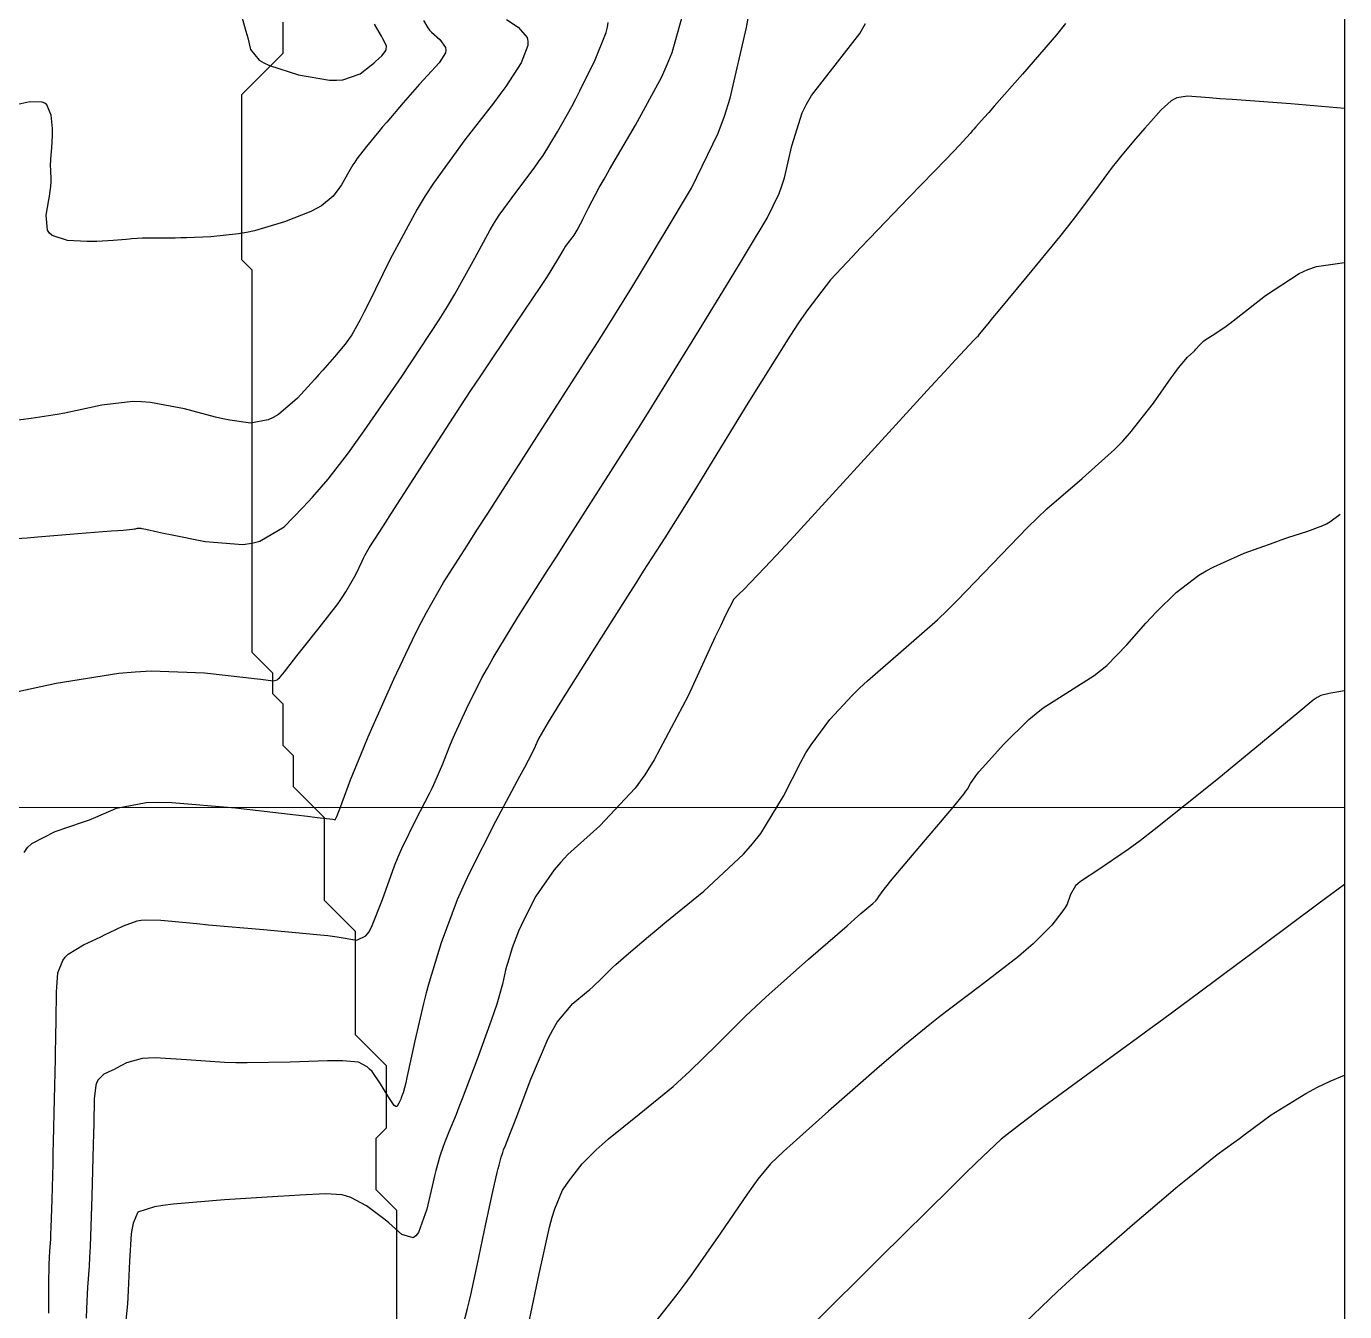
# Model space of a CAD drawing. Header units: metres. Extents: x 837117 to 838477, y 1189012 to 1191015.
# Drawn here: x 838349 to 838476.5, y 1190765.1 to 1190889.5 of the extents above; entities that cross this region are included whole.
import ezdxf

# ---------------------------------------------------------------- set-up
doc = ezdxf.new("R2010")
doc.units = ezdxf.units.M
doc.header["$LTSCALE"] = 0.3
doc.layers.add('COORD', color=7, linetype='Continuous', lineweight=20)
doc.layers.add('DRENAJE', color=5, linetype='Continuous', lineweight=25)
for name, color, linetype in [('COTAS 10', 1, 'Continuous'), ('COTAS INT', 252, 'Continuous'), ('MARCO IMP', 130, 'Continuous')]:
    doc.layers.add(name, color=color, linetype=linetype)

msp = doc.modelspace()

# ---------------------------------------------------------------- linework, layer by layer
at = {"layer": 'COORD'}
msp.add_line((837476.514, 1190813.872), (838476.514, 1190813.872), dxfattribs=at)
msp.add_lwpolyline([(837476.514, 1189013.872), (838476.514, 1189013.872), (838476.514, 1191013.872), (837476.514, 1191013.872)], close=True, dxfattribs=at)
at = {"layer": 'COTAS 10'}
for points, elevation in [([(838346.679, 1190824.791), (838351.874, 1190825.891), (838357.948, 1190826.875), (838359.528, 1190827.015), (838361.063, 1190827.098), (838366.238, 1190826.919), (838370.228, 1190826.462), (838371.017, 1190826.37), (838371.668, 1190826.292), (838372.878, 1190826.133), (838373.237, 1190826.23), (838373.352, 1190826.313), (838373.474, 1190826.421), (838373.972, 1190827.014), (838374.817, 1190828.123), (838375.159, 1190828.557), (838375.546, 1190829.044), (838377.332, 1190831.261), (838379.144, 1190833.616), (838379.547, 1190834.192), (838379.908, 1190834.735), (838380.856, 1190836.417), (838381.463, 1190837.704), (838381.609, 1190837.997), (838381.746, 1190838.263), (838382.158, 1190838.995), (838383.174, 1190840.582), (838383.691, 1190841.387), (838384.31, 1190842.35), (838387.396, 1190847.15), (838391.031, 1190852.75), (838391.997, 1190854.218), (838392.944, 1190855.65), (838396.216, 1190860.525), (838398.809, 1190864.373), (838399.329, 1190865.158), (838399.762, 1190865.822), (838400.611, 1190867.206), (838400.914, 1190867.771), (838401.004, 1190867.917), (838401.095, 1190868.06), (838401.445, 1190868.541), (838401.793, 1190868.999), (838401.882, 1190869.127), (838401.97, 1190869.255), (838402.262, 1190869.725), (838402.598, 1190870.346), (838402.712, 1190870.57), (838402.836, 1190870.816), (838403.359, 1190871.896), (838404.416, 1190873.868), (838404.875, 1190874.677), (838405.408, 1190875.6), (838407.932, 1190879.883), (838410.458, 1190884.587), (838410.99, 1190885.776), (838411.45, 1190886.915), (838412.509, 1190890.617)], 1720), ([(838391.172, 1190763.537), (838391.671, 1190765.395), (838391.825, 1190766.037), (838391.985, 1190766.734), (838392.624, 1190769.708), (838393.269, 1190772.814), (838393.434, 1190773.593), (838393.594, 1190774.337), (838394.122, 1190776.731), (838394.543, 1190778.559), (838394.635, 1190778.946), (838394.717, 1190779.28), (838394.922, 1190780.058), (838395.069, 1190780.497), (838395.114, 1190780.618), (838395.16, 1190780.74), (838395.341, 1190781.176), (838395.834, 1190782.426), (838396.077, 1190783.06), (838396.366, 1190783.819), (838397.794, 1190787.599), (838399.469, 1190791.518), (838399.915, 1190792.364), (838400.352, 1190793.107), (838401.866, 1190794.928), (838403.178, 1190795.994), (838403.489, 1190796.261), (838403.777, 1190796.516), (838404.626, 1190797.334), (838405.452, 1190798.156), (838405.724, 1190798.413), (838406.016, 1190798.683), (838407.228, 1190799.763), (838409.159, 1190801.395), (838409.904, 1190802.012), (838410.74, 1190802.701), (838414.517, 1190805.786), (838418.358, 1190809.357), (838419.235, 1190810.352), (838420.03, 1190811.35), (838422.226, 1190814.976), (838423.927, 1190818.331), (838424.409, 1190819.157), (838424.896, 1190819.939), (838426.699, 1190822.394), (838428.873, 1190824.714), (838429.594, 1190825.412), (838430.367, 1190826.133), (838433.592, 1190828.938), (838437.119, 1190832.045), (838438.082, 1190832.956), (838439.041, 1190833.89), (838442.455, 1190837.448), (838445.84, 1190840.969), (838446.78, 1190841.879), (838447.72, 1190842.761), (838451.124, 1190845.715), (838454.255, 1190848.516), (838455.023, 1190849.301), (838455.749, 1190850.092), (838458.012, 1190852.982), (838459.727, 1190855.443), (838460.108, 1190855.962), (838460.447, 1190856.411), (838461.328, 1190857.445), (838461.88, 1190857.977), (838462.01, 1190858.109), (838462.132, 1190858.234), (838462.491, 1190858.63), (838462.859, 1190858.984), (838462.986, 1190859.083), (838463.125, 1190859.182), (838463.715, 1190859.54), (838464.909, 1190860.353), (838465.427, 1190860.738), (838466.027, 1190861.192), (838468.87, 1190863.411), (838472.106, 1190865.529), (838472.954, 1190865.919), (838473.78, 1190866.225), (838476.514, 1190866.612)], 1730)]:
    msp.add_lwpolyline(points, dxfattribs=dict(at, elevation=elevation))
at = {"layer": 'COTAS INT'}
for points, elevation in [([(838348.787, 1190809.531), (838349.11, 1190809.991), (838349.524, 1190810.409), (838351.781, 1190811.564), (838354.427, 1190812.444), (838355.086, 1190812.689), (838355.713, 1190812.934), (838357.712, 1190813.821), (838360.568, 1190814.367), (838361.735, 1190814.396), (838363.066, 1190814.374), (838369.229, 1190813.853), (838375.071, 1190813.156), (838376.199, 1190813.022), (838377.115, 1190812.913), (838378.652, 1190812.734), (838378.778, 1190812.722), (838378.804, 1190812.719), (838378.826, 1190812.716), (838378.872, 1190812.708), (838378.894, 1190812.718), (838378.9, 1190812.727), (838378.907, 1190812.739), (838378.932, 1190812.804), (838378.961, 1190812.884), (838378.969, 1190812.905), (838378.978, 1190812.925), (838379.012, 1190812.994), (838379.24, 1190813.578), (838379.372, 1190813.923), (838379.533, 1190814.347), (838380.36, 1190816.539), (838381.622, 1190819.684), (838382.057, 1190820.708), (838382.529, 1190821.798), (838384.541, 1190826.291), (838386.649, 1190830.723), (838387.182, 1190831.775), (838387.693, 1190832.751), (838389.352, 1190835.644), (838391.658, 1190839.264), (838392.576, 1190840.698), (838393.616, 1190842.32), (838398.381, 1190849.736), (838403.17, 1190857.208), (838404.225, 1190858.864), (838405.161, 1190860.342), (838407.565, 1190864.189), (838409.446, 1190867.293), (838410.053, 1190868.303), (838410.699, 1190869.377), (838413.343, 1190873.8), (838415.916, 1190879.131), (838416.516, 1190880.777), (838417.068, 1190882.498), (838418.656, 1190889.331), (838419.718, 1190895.256)], 1722), ([(838395.435, 1190890.12), (838396.578, 1190889.393), (838397.432, 1190888.369), (838397.5, 1190888.01), (838397.495, 1190887.618), (838396.868, 1190885.933), (838395.359, 1190883.634), (838394.798, 1190882.855), (838394.175, 1190882.016), (838391.408, 1190878.47), (838388.366, 1190874.29), (838387.571, 1190873.05), (838386.795, 1190871.775), (838384.16, 1190866.869), (838382.073, 1190862.628), (838381.643, 1190861.77), (838381.276, 1190861.051), (838380.482, 1190859.598), (838379.994, 1190858.934), (838379.82, 1190858.711), (838379.629, 1190858.472), (838378.798, 1190857.469), (838377.675, 1190856.182), (838377.299, 1190855.764), (838376.896, 1190855.319), (838375.205, 1190853.487), (838373.371, 1190851.895), (838372.877, 1190851.602), (838372.39, 1190851.372), (838370.681, 1190851.073), (838368.682, 1190851.353), (838368.013, 1190851.488), (838367.293, 1190851.649), (838364.274, 1190852.437), (838361.012, 1190853.069), (838360.139, 1190853.132), (838359.279, 1190853.146), (838356.283, 1190852.791), (838353.463, 1190852.184), (838352.715, 1190852.04), (838351.981, 1190851.907), (838349.448, 1190851.51), (838347.442, 1190851.243)], 1716), ([(838387.416, 1190890.02), (838387.84, 1190889.299), (838388.001, 1190889.099), (838388.181, 1190888.9), (838388.986, 1190888.18), (838389.54, 1190887.397), (838389.561, 1190887.158), (838389.525, 1190886.909), (838388.915, 1190885.927), (838387.785, 1190884.697), (838387.42, 1190884.291), (838387.033, 1190883.857), (838385.446, 1190882.052), (838383.847, 1190880.194), (838383.451, 1190879.727), (838383.076, 1190879.281), (838381.89, 1190877.838), (838380.968, 1190876.631), (838380.759, 1190876.332), (838380.57, 1190876.05), (838380.055, 1190875.159), (838379.61, 1190874.35), (838379.465, 1190874.119), (838379.311, 1190873.884), (838378.676, 1190873.011), (838377.532, 1190872.088), (838377.056, 1190871.822), (838376.512, 1190871.552), (838373.976, 1190870.54), (838371.066, 1190869.683), (838370.287, 1190869.51), (838369.519, 1190869.366), (838366.843, 1190869.08), (838364.49, 1190869), (838363.926, 1190868.985), (838363.4, 1190868.974), (838361.818, 1190868.962), (838360.683, 1190868.964), (838360.439, 1190868.963), (838360.226, 1190868.96), (838359.71, 1190868.941), (838359.161, 1190868.894), (838358.927, 1190868.872), (838358.657, 1190868.848), (838357.386, 1190868.729), (838355.796, 1190868.645), (838355.326, 1190868.643), (838354.842, 1190868.649), (838352.986, 1190868.743), (838351.486, 1190869.209), (838351.226, 1190869.448), (838351.034, 1190869.736), (838350.903, 1190871.174), (838351.163, 1190872.669), (838351.217, 1190872.992), (838351.264, 1190873.275), (838351.366, 1190873.973), (838351.397, 1190874.458), (838351.398, 1190874.608), (838351.396, 1190874.764), (838351.361, 1190875.388), (838351.342, 1190876.149), (838351.35, 1190876.393), (838351.363, 1190876.652), (838351.46, 1190877.705), (838351.532, 1190878.886), (838351.531, 1190879.225), (838351.52, 1190879.569), (838351.401, 1190880.857), (838350.972, 1190881.858), (838350.765, 1190882.022), (838350.521, 1190882.137), (838349.319, 1190882.142), (838347.576, 1190881.773)], 1714), ([(838348.051, 1190839.892), (838349.067, 1190839.984), (838350.099, 1190840.074), (838353.968, 1190840.387), (838357.2, 1190840.635), (838357.831, 1190840.684), (838358.348, 1190840.725), (838359.264, 1190840.803), (838359.441, 1190840.831), (838359.492, 1190840.84), (838359.544, 1190840.85), (838359.741, 1190840.892), (838359.987, 1190840.907), (838360.07, 1190840.899), (838360.16, 1190840.886), (838360.54, 1190840.799), (838361.678, 1190840.543), (838362.245, 1190840.424), (838362.923, 1190840.285), (838366.282, 1190839.607), (838369.932, 1190839.33), (838370.793, 1190839.443), (838371.589, 1190839.637), (838373.923, 1190841.025), (838375.739, 1190842.901), (838376.208, 1190843.404), (838376.662, 1190843.9), (838378.181, 1190845.629), (838380.14, 1190848.179), (838380.871, 1190849.191), (838381.684, 1190850.336), (838385.302, 1190855.579), (838388.914, 1190861.053), (838389.724, 1190862.344), (838390.451, 1190863.537), (838392.386, 1190867.038), (838393.855, 1190869.773), (838394.287, 1190870.484), (838394.731, 1190871.175), (838396.427, 1190873.505), (838398.11, 1190875.724), (838398.546, 1190876.344), (838398.969, 1190876.968), (838400.387, 1190879.243), (838401.754, 1190881.708), (838402.145, 1190882.451), (838402.541, 1190883.221), (838404.016, 1190886.22), (838405.07, 1190888.852), (838405.201, 1190889.389), (838405.262, 1190889.844)], 1718), ([(838351.179, 1190764.944), (838351.177, 1190768.364), (838351.184, 1190769.07), (838351.194, 1190769.672), (838351.258, 1190770.973), (838351.345, 1190772.112), (838351.369, 1190772.612), (838351.393, 1190773.191), (838351.483, 1190775.946), (838351.574, 1190779.428), (838351.599, 1190780.466), (838351.625, 1190781.535), (838351.719, 1190785.663), (838351.798, 1190789.538), (838351.814, 1190790.448), (838351.828, 1190791.287), (838351.859, 1190793.73), (838351.896, 1190795.574), (838351.915, 1190796.036), (838351.937, 1190796.477), (838352.046, 1190797.895), (838352.504, 1190799.087), (838352.746, 1190799.385), (838353.038, 1190799.67), (838354.51, 1190800.585), (838356.2, 1190801.371), (838356.63, 1190801.574), (838357.044, 1190801.772), (838358.402, 1190802.433), (838359.714, 1190802.896), (838360.098, 1190802.968), (838360.492, 1190803.016), (838361.991, 1190802.988), (838364.463, 1190802.736), (838365.47, 1190802.642), (838366.617, 1190802.539), (838371.926, 1190802.082), (838377.095, 1190801.602), (838378.154, 1190801.484), (838379.052, 1190801.374), (838380.947, 1190801.03), (838381.84, 1190801.452), (838382.105, 1190801.825), (838382.378, 1190802.309), (838383.428, 1190804.978), (838384.599, 1190808.235), (838384.947, 1190809.09), (838385.307, 1190809.923), (838386.694, 1190812.763), (838387.976, 1190815.229), (838388.268, 1190815.827), (838388.533, 1190816.388), (838389.267, 1190818.109), (838389.957, 1190819.827), (838390.194, 1190820.387), (838390.452, 1190820.983), (838391.552, 1190823.438), (838393.067, 1190826.434), (838393.586, 1190827.371), (838394.149, 1190828.354), (838396.545, 1190832.294), (838399.405, 1190836.801), (838400.261, 1190838.143), (838401.144, 1190839.526), (838404.564, 1190844.857), (838408.212, 1190850.592), (838409.239, 1190852.229), (838410.274, 1190853.887), (838414.071, 1190860.051), (838417.418, 1190865.548), (838418.169, 1190866.785), (838418.843, 1190867.898), (838420.643, 1190870.888), (838421.803, 1190873.29), (838422.073, 1190874.032), (838422.322, 1190874.807), (838423.037, 1190877.886), (838424.031, 1190881.087), (838424.455, 1190881.941), (838424.943, 1190882.779), (838427.244, 1190885.688), (838429.618, 1190888.772), (838430.152, 1190889.722)], 1724), ([(838449.509, 1190889.722), (838448.628, 1190888.642), (838445.35, 1190884.815), (838442.618, 1190881.742), (838442.081, 1190881.137), (838441.639, 1190880.64), (838440.836, 1190879.734), (838440.642, 1190879.507), (838440.585, 1190879.438), (838440.526, 1190879.366), (838440.301, 1190879.084), (838439.252, 1190877.955), (838438.674, 1190877.349), (838437.971, 1190876.617), (838434.394, 1190872.914), (838430.553, 1190868.934), (838429.684, 1190868.026), (838428.899, 1190867.204), (838426.766, 1190864.936), (838424.58, 1190862.06), (838423.762, 1190860.854), (838422.851, 1190859.47), (838418.794, 1190852.992), (838414.726, 1190846.35), (838413.808, 1190844.863), (838412.98, 1190843.528), (838410.746, 1190839.978), (838408.672, 1190836.732), (838407.945, 1190835.588), (838407.152, 1190834.339), (838403.739, 1190828.943), (838400.606, 1190823.958), (838399.991, 1190822.967), (838399.484, 1190822.145), (838398.563, 1190820.585), (838398.376, 1190820.167), (838398.332, 1190820.066), (838398.291, 1190819.971), (838398.174, 1190819.678), (838397.534, 1190818.429), (838397.164, 1190817.731), (838396.711, 1190816.88), (838394.377, 1190812.532), (838391.816, 1190807.479), (838391.22, 1190806.182), (838390.673, 1190804.93), (838389.102, 1190800.781), (838387.95, 1190796.978), (838387.667, 1190795.945), (838387.399, 1190794.92), (838386.56, 1190791.289), (838385.939, 1190788.342), (838385.808, 1190787.748), (838385.696, 1190787.251), (838385.441, 1190786.256), (838385.294, 1190785.88), (838385.25, 1190785.773), (838385.206, 1190785.664), (838385.032, 1190785.261), (838384.848, 1190784.977), (838384.797, 1190784.944), (838384.745, 1190784.931), (838384.555, 1190785.047), (838384.239, 1190785.519), (838384.108, 1190785.73), (838383.959, 1190785.976), (838383.261, 1190787.155), (838382.431, 1190788.328), (838382.199, 1190788.57), (838381.964, 1190788.776), (838381.107, 1190789.22), (838379.566, 1190789.352), (838378.901, 1190789.36), (838378.133, 1190789.356), (838374.497, 1190789.242), (838370.341, 1190789.157), (838369.245, 1190789.173), (838368.173, 1190789.205), (838364.497, 1190789.462), (838361.463, 1190789.643), (838360.795, 1190789.627), (838360.203, 1190789.582), (838358.685, 1190789.184), (838357.721, 1190788.658), (838357.478, 1190788.534), (838357.245, 1190788.418), (838356.488, 1190788.077), (838355.927, 1190787.539), (838355.817, 1190787.3), (838355.726, 1190787.022), (838355.563, 1190785.69), (838355.504, 1190783.279), (838355.479, 1190782.321), (838355.451, 1190781.236), (838355.315, 1190776.265), (838355.157, 1190771.391), (838355.114, 1190770.367), (838355.071, 1190769.483), (838354.918, 1190767.468), (838354.804, 1190765.387), (838354.785, 1190764.463)], 1726), ([(838369.853, 1190890.259), (838370.235, 1190888.99), (838370.326, 1190888.657), (838370.411, 1190888.331), (838370.664, 1190887.218), (838371.506, 1190886.195), (838371.962, 1190885.927), (838372.515, 1190885.664), (838375.316, 1190884.767), (838378.318, 1190884.261), (838378.998, 1190884.245), (838379.612, 1190884.282), (838381.281, 1190884.865), (838382.357, 1190885.701), (838382.598, 1190885.898), (838382.813, 1190886.08), (838383.382, 1190886.614), (838383.696, 1190887.021), (838383.75, 1190887.123), (838383.79, 1190887.22), (838383.817, 1190887.534), (838383.602, 1190888.034), (838383.489, 1190888.249), (838383.354, 1190888.496), (838382.674, 1190889.664)], 1712), ([(838476.514, 1190881.511), (838471.299, 1190881.95), (838465.619, 1190882.372), (838464.448, 1190882.458), (838463.451, 1190882.531), (838461.299, 1190882.688), (838460.291, 1190882.531), (838460.016, 1190882.408), (838459.742, 1190882.25), (838458.765, 1190881.389), (838457.766, 1190880.261), (838457.477, 1190879.935), (838457.184, 1190879.603), (838456.081, 1190878.352), (838454.83, 1190876.844), (838454.442, 1190876.349), (838454.036, 1190875.821), (838452.423, 1190873.634), (838450.356, 1190870.891), (838449.664, 1190870.011), (838448.92, 1190869.08), (838445.802, 1190865.282), (838442.989, 1190861.905), (838442.438, 1190861.239), (838441.984, 1190860.689), (838441.168, 1190859.672), (838440.986, 1190859.432), (838440.934, 1190859.372), (838440.88, 1190859.314), (838440.679, 1190859.128), (838438.87, 1190857.193), (838437.803, 1190856.033), (838436.491, 1190854.602), (838429.708, 1190847.178), (838422.869, 1190839.708), (838421.522, 1190838.247), (838420.411, 1190837.05), (838418.375, 1190834.923), (838417.93, 1190834.536), (838417.823, 1190834.436), (838417.724, 1190834.34), (838417.424, 1190834.02), (838416.592, 1190832.405), (838416.157, 1190831.493), (838415.633, 1190830.379), (838413.001, 1190824.676), (838409.736, 1190818.477), (838408.814, 1190817.05), (838407.882, 1190815.749), (838404.451, 1190812.096), (838401.384, 1190809.329), (838400.684, 1190808.586), (838400.047, 1190807.854), (838398.284, 1190805.292), (838397.113, 1190803.007), (838396.849, 1190802.449), (838396.612, 1190801.922), (838395.978, 1190800.288), (838395.553, 1190798.885), (838395.448, 1190798.503), (838395.349, 1190798.125), (838395.039, 1190796.785), (838394.493, 1190794.854), (838394.245, 1190794.104), (838393.955, 1190793.26), (838392.559, 1190789.43), (838391.134, 1190785.674), (838390.826, 1190784.876), (838390.556, 1190784.183), (838389.893, 1190782.552), (838389.5, 1190781.604), (838389.399, 1190781.342), (838389.302, 1190781.078), (838388.983, 1190780.126), (838388.61, 1190778.76), (838388.48, 1190778.236), (838388.337, 1190777.649), (838387.722, 1190775.002), (838386.931, 1190772.766), (838386.678, 1190772.437), (838386.41, 1190772.235), (838385.316, 1190772.557), (838384.067, 1190773.678), (838383.701, 1190773.98), (838383.326, 1190774.279), (838381.898, 1190775.329), (838380.385, 1190776.134), (838379.957, 1190776.279), (838379.525, 1190776.39), (838377.93, 1190776.509), (838375.445, 1190776.355), (838374.451, 1190776.294), (838373.324, 1190776.225), (838368.152, 1190775.913), (838363.192, 1190775.509), (838362.199, 1190775.382), (838361.372, 1190775.25), (838359.76, 1190774.72), (838359.313, 1190773.646), (838359.22, 1190773.17), (838359.14, 1190772.618), (838358.966, 1190769.98), (838358.854, 1190767.147), (838358.814, 1190766.471), (838358.77, 1190765.842), (838358.578, 1190763.962)], 1728), ([(838397.67, 1190764.314), (838398.589, 1190768.752), (838399.609, 1190773.277), (838399.862, 1190774.223), (838400.101, 1190775.036), (838400.857, 1190776.863), (838401.559, 1190777.835), (838401.765, 1190778.11), (838401.975, 1190778.387), (838402.773, 1190779.404), (838404.122, 1190780.769), (838404.679, 1190781.264), (838405.315, 1190781.81), (838408.278, 1190784.208), (838411.546, 1190786.897), (838412.375, 1190787.627), (838413.171, 1190788.351), (838415.774, 1190790.911), (838418.588, 1190793.713), (838419.517, 1190794.59), (838420.512, 1190795.509), (838424.646, 1190799.193), (838428.376, 1190802.435), (838429.115, 1190803.077), (838429.728, 1190803.607), (838430.881, 1190804.595), (838431.165, 1190804.86), (838431.23, 1190804.933), (838431.289, 1190805.007), (838431.452, 1190805.276), (838431.971, 1190805.988), (838432.254, 1190806.341), (838432.598, 1190806.762), (838434.345, 1190808.846), (838436.311, 1190811.165), (838437.249, 1190812.27), (838438.671, 1190813.945), (838439.681, 1190815.181), (838439.878, 1190815.441), (838440.038, 1190815.666), (838440.316, 1190816.184), (838440.831, 1190816.939), (838441.14, 1190817.314), (838441.522, 1190817.761), (838443.506, 1190819.972), (838445.979, 1190822.393), (838446.67, 1190822.972), (838447.363, 1190823.511), (838449.891, 1190825.129), (838452.291, 1190826.646), (838452.904, 1190827.121), (838453.495, 1190827.621), (838455.443, 1190829.626), (838457.274, 1190831.715), (838457.791, 1190832.268), (838458.313, 1190832.81), (838460.231, 1190834.674), (838462.424, 1190836.348), (838463.118, 1190836.769), (838463.849, 1190837.173), (838466.803, 1190838.481), (838469.693, 1190839.532), (838470.383, 1190839.775), (838471.025, 1190839.996), (838472.95, 1190840.618), (838474.415, 1190841.163), (838474.767, 1190841.335), (838475.097, 1190841.517), (838476.096, 1190842.252)], 1732), ([(838476.514, 1190825.163), (838475.55, 1190824.998), (838475.187, 1190824.93), (838474.879, 1190824.869), (838474.213, 1190824.708), (838473.909, 1190824.567), (838473.829, 1190824.52), (838473.751, 1190824.469), (838473.482, 1190824.256), (838471.892, 1190822.933), (838470.981, 1190822.182), (838469.866, 1190821.266), (838464.136, 1190816.567), (838458.077, 1190811.706), (838456.753, 1190810.686), (838455.584, 1190809.807), (838452.638, 1190807.812), (838451.053, 1190806.796), (838450.74, 1190806.535), (838450.483, 1190806.282), (838450.009, 1190805.443), (838449.662, 1190804.513), (838449.483, 1190804.203), (838449.269, 1190803.872), (838448.199, 1190802.485), (838446.391, 1190800.688), (838445.713, 1190800.097), (838444.956, 1190799.466), (838441.58, 1190796.849), (838438.045, 1190794.183), (838437.189, 1190793.52), (838436.386, 1190792.891), (838433.929, 1190790.891), (838431.518, 1190788.822), (838430.744, 1190788.149), (838429.924, 1190787.432), (838426.579, 1190784.483), (838423.499, 1190781.736), (838422.846, 1190781.147), (838422.281, 1190780.632), (838420.961, 1190779.393), (838419.762, 1190777.909), (838419.271, 1190777.239), (838418.713, 1190776.458), (838416.124, 1190772.701), (838413.302, 1190768.639), (838412.596, 1190767.664), (838411.922, 1190766.756), (838409.762, 1190764.016)], 1734), ([(838476.514, 1190806.434), (838474.052, 1190804.621), (838468.688, 1190800.612), (838467.394, 1190799.646), (838466.182, 1190798.742), (838462.495, 1190795.997), (838458.896, 1190793.337), (838457.739, 1190792.488), (838456.513, 1190791.589), (838451.507, 1190787.935), (838446.926, 1190784.576), (838445.969, 1190783.863), (838445.146, 1190783.244), (838443.294, 1190781.796), (838440.908, 1190779.531), (838439.748, 1190778.398), (838438.372, 1190777.045), (838431.598, 1190770.33), (838424.968, 1190763.742)], 1736), ([(838444.845, 1190763.302), (838448.752, 1190767.051), (838449.938, 1190768.143), (838451.169, 1190769.258), (838455.991, 1190773.483), (838460.362, 1190777.19), (838461.308, 1190777.979), (838462.14, 1190778.666), (838464.194, 1190780.289), (838465.787, 1190781.457), (838466.329, 1190781.857), (838466.915, 1190782.29), (838469.396, 1190784.13), (838472.747, 1190786.216), (838473.881, 1190786.804), (838475.105, 1190787.396), (838476.514, 1190787.99)], 1738)]:
    msp.add_lwpolyline(points, dxfattribs=dict(at, elevation=elevation))
at = {"layer": 'DRENAJE'}
for points in [[(838384.817, 1190774.891, 0), (838383.817, 1190775.891, 0), (838382.818, 1190776.891, 0), (838382.818, 1190781.889, 0), (838383.817, 1190782.888, 0), (838383.817, 1190788.886, 0), (838382.818, 1190789.886, 0), (838381.818, 1190790.886, 0), (838380.818, 1190791.885, 0), (838380.818, 1190801.882, 0), (838379.819, 1190802.882, 0), (838378.819, 1190803.881, 0), (838377.819, 1190804.881, 0), (838377.819, 1190812.878, 0), (838376.82, 1190813.878, 0), (838375.82, 1190814.878, 0), (838374.82, 1190815.877, 0), (838374.82, 1190818.876, 0), (838373.821, 1190819.876, 0), (838373.821, 1190823.875, 0), (838372.821, 1190824.874, 0), (838372.821, 1190826.874, 0), (838371.821, 1190827.873, 0), (838370.822, 1190828.873, 0), (838370.822, 1190865.861, 0), (838369.822, 1190866.86, 0), (838369.822, 1190882.855, 0), (838370.822, 1190883.854, 0), (838371.821, 1190884.854, 0), (838372.821, 1190885.854, 0), (838373.821, 1190886.853, 0), (838373.821, 1190889.852, 0)], [(838394.814, 1190714.911, 0), (838394.814, 1190715.911, 0), (838393.814, 1190716.911, 0), (838392.814, 1190717.91, 0), (838391.815, 1190718.91, 0), (838390.815, 1190719.91, 0), (838389.815, 1190720.909, 0), (838388.816, 1190721.909, 0), (838388.816, 1190746.901, 0), (838387.816, 1190747.9, 0), (838386.816, 1190748.9, 0), (838386.816, 1190759.896, 0), (838385.817, 1190760.896, 0), (838384.817, 1190761.896, 0), (838384.817, 1190774.891, 0)]]:
    msp.add_polyline3d(points, dxfattribs=at)
at = {"layer": 'MARCO IMP'}
msp.add_lwpolyline([(837116.514, 1189053.872), (837116.514, 1191013.872), (838476.514, 1191013.872), (838476.514, 1189053.872), (837116.514, 1189053.872)], dxfattribs=at)

doc.saveas('drawing.dxf')
